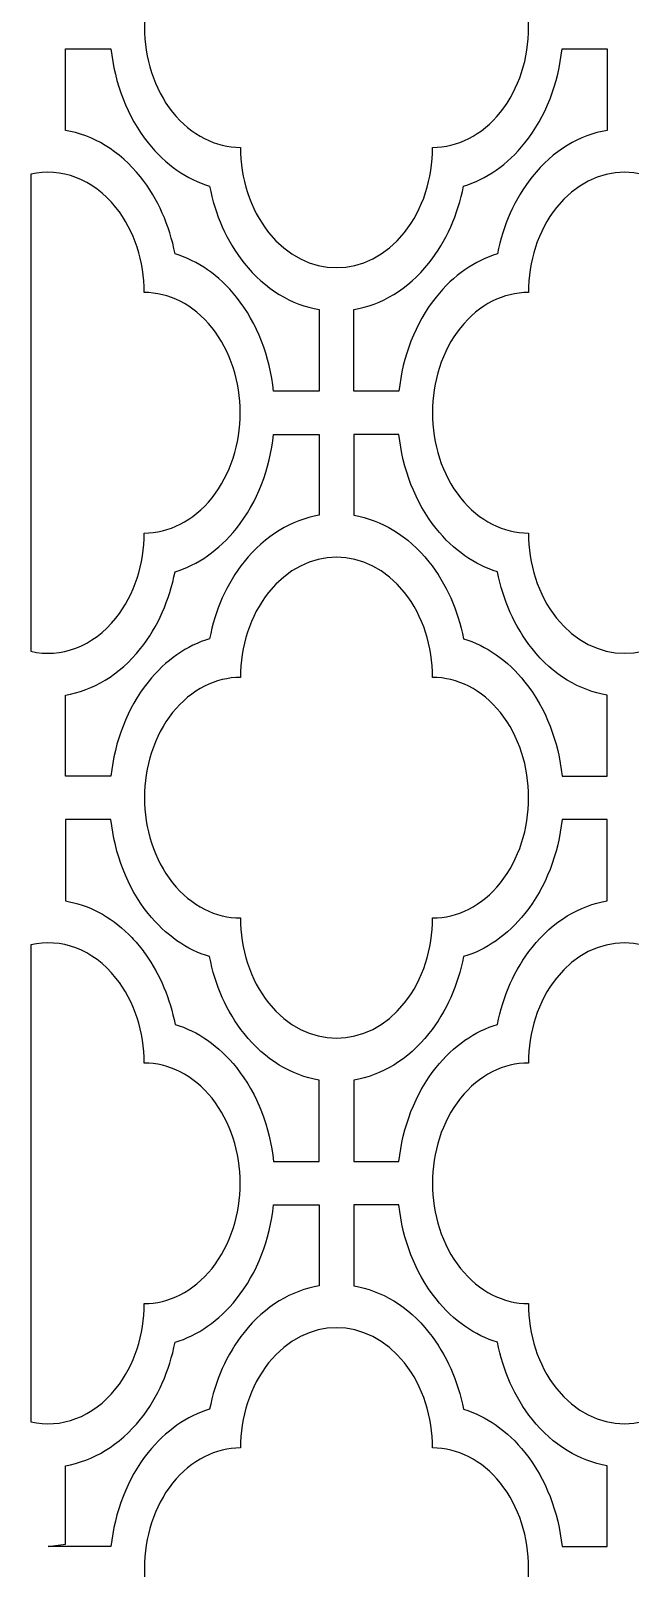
# Model space of a CAD drawing. Header units: centimetres. Extents: x -88 to 88, y -108 to 108.
# Drawn here: x -88.4 to -60.5, y 0 to 71.5 of the extents above; entities that cross this region are included whole.
import ezdxf

# ---------------------------------------------------------------- set-up
doc = ezdxf.new("R2010")
doc.units = ezdxf.units.CM
doc.header["$MEASUREMENT"] = 0
doc.layers.add('layer 1', color=7, linetype='Continuous')

msp = doc.modelspace()

# ---------------------------------------------------------------- linework, layer by layer
at = {"layer": 'layer 1', "color": 114}
for points, knots in [([(-78.66422, 77.25501), (-78.66373, 78.68567), (-78.22777, 80.11614), (-77.35632, 81.20744), (-77.35632, 81.20744), (-75.61244, 83.39129), (-72.78399, 83.39128), (-71.04011, 81.20744), (-71.04011, 81.20744), (-70.16868, 80.11614), (-69.7327, 78.68569), (-69.7322, 77.25501), (-69.7322, 77.25501), (-68.58977, 77.25441), (-67.44749, 76.70844), (-66.57605, 75.61715), (-66.57605, 75.61715), (-64.83218, 73.43331), (-64.83218, 69.89127), (-66.57605, 67.70744), (-66.57605, 67.70744), (-67.44743, 66.61622), (-68.58962, 66.07026), (-69.73198, 66.06958), (-69.73198, 66.06958), (-69.73246, 64.63884), (-70.16847, 63.20829), (-71.03995, 62.11694), (-71.03995, 62.11694), (-72.78392, 59.93299), (-75.61251, 59.93301), (-77.35648, 62.11695), (-77.35648, 62.11695), (-78.22795, 63.20829), (-78.66396, 64.63882), (-78.66444, 66.06956), (-78.66444, 66.06956), (-79.8068, 66.07024), (-80.949, 66.61622), (-81.82038, 67.70744), (-81.82038, 67.70744), (-83.56426, 69.89127), (-83.56426, 73.43331), (-81.82038, 75.61715), (-81.82038, 75.61715), (-80.94894, 76.70844), (-79.80667, 77.25441), (-78.66422, 77.25501)], [0, 0, 0, 0, 0.07692308, 0.07692308, 0.07692308, 0.07692308, 0.15384615, 0.15384615, 0.15384615, 0.15384615, 0.23076923, 0.23076923, 0.23076923, 0.23076923, 0.30769231, 0.30769231, 0.30769231, 0.30769231, 0.38461538, 0.38461538, 0.38461538, 0.38461538, 0.46153846, 0.46153846, 0.46153846, 0.46153846, 0.53846154, 0.53846154, 0.53846154, 0.53846154, 0.61538462, 0.61538462, 0.61538462, 0.61538462, 0.69230769, 0.69230769, 0.69230769, 0.69230769, 0.76923077, 0.76923077, 0.76923077, 0.76923077, 0.84615385, 0.84615385, 0.84615385, 0.84615385, 1, 1, 1, 1]), ([(-75.00215, 54.73768), (-75.00215, 54.73768), (-75.00213, 58.532), (-75.00213, 58.532), (-75.00213, 58.532), (-76.27909, 58.74425), (-77.51245, 59.46464), (-78.49344, 60.69313), (-78.49344, 60.69313), (-79.31082, 61.71671), (-79.84649, 62.95972), (-80.10048, 64.27088), (-80.10048, 64.27088), (-81.14753, 64.58896), (-82.14012, 65.25982), (-82.95751, 66.28342), (-82.95751, 66.28342), (-83.93849, 67.51189), (-84.51374, 69.05638), (-84.68324, 70.65547), (-84.68324, 70.65547), (-84.68324, 70.65547), (-86.8055, 70.65545), (-86.8055, 70.65545), (-86.8055, 70.65545), (-86.8055, 70.65545), (-86.8055, 69.67482), (-86.8055, 69.67482), (-86.8055, 69.67482), (-86.8055, 69.67482), (-86.8055, 66.86136), (-86.8055, 66.86136), (-86.8055, 66.86136), (-85.52856, 66.6491), (-84.29518, 65.92873), (-83.31419, 64.70025), (-83.31419, 64.70025), (-82.49681, 63.67665), (-81.96111, 62.43364), (-81.70711, 61.12245), (-81.70711, 61.12245), (-80.66009, 60.80436), (-79.6675, 60.13354), (-78.85013, 59.10996), (-78.85013, 59.10996), (-77.86909, 57.88142), (-77.29382, 56.33683), (-77.12436, 54.73764), (-77.12436, 54.73764), (-77.12436, 54.73764), (-75.00215, 54.73768), (-75.00215, 54.73768)], [0, 0, 0, 0, 0.07142857, 0.07142857, 0.07142857, 0.07142857, 0.14285714, 0.14285714, 0.14285714, 0.14285714, 0.21428571, 0.21428571, 0.21428571, 0.21428571, 0.28571429, 0.28571429, 0.28571429, 0.28571429, 0.35714286, 0.35714286, 0.35714286, 0.35714286, 0.42857143, 0.42857143, 0.42857143, 0.42857143, 0.5, 0.5, 0.5, 0.5, 0.57142857, 0.57142857, 0.57142857, 0.57142857, 0.64285714, 0.64285714, 0.64285714, 0.64285714, 0.71428571, 0.71428571, 0.71428571, 0.71428571, 0.78571429, 0.78571429, 0.78571429, 0.78571429, 0.85714286, 0.85714286, 0.85714286, 0.85714286, 1, 1, 1, 1]), ([(-61.61593, 70.65541), (-61.61593, 70.65541), (-61.61594, 70.65541), (-61.61594, 70.65541), (-61.61594, 70.65541), (-61.61594, 70.65541), (-63.71315, 70.65541), (-63.71315, 70.65541), (-63.71315, 70.65541), (-63.88266, 69.05634), (-64.45796, 67.51187), (-65.43892, 66.28342), (-65.43892, 66.28342), (-66.25629, 65.25984), (-67.24888, 64.58896), (-68.29591, 64.27089), (-68.29591, 64.27089), (-68.54991, 62.95972), (-69.08562, 61.7167), (-69.90298, 60.69313), (-69.90298, 60.69313), (-70.88399, 59.46462), (-72.11736, 58.74423), (-73.39434, 58.53199), (-73.39434, 58.53199), (-73.39434, 58.53199), (-73.39429, 54.7377), (-73.39429, 54.7377), (-73.39429, 54.7377), (-73.39429, 54.7377), (-71.29708, 54.7377), (-71.29708, 54.7377), (-71.29708, 54.7377), (-71.12757, 56.33677), (-70.55228, 57.88124), (-69.57131, 59.10969), (-69.57131, 59.10969), (-68.75395, 60.13327), (-67.76135, 60.80415), (-66.71433, 61.12222), (-66.71433, 61.12222), (-66.46032, 62.43339), (-65.92462, 63.67641), (-65.10725, 64.69998), (-65.10725, 64.69998), (-64.12624, 65.92849), (-62.89287, 66.64888), (-61.6159, 66.86112), (-61.6159, 66.86112), (-61.6159, 66.86112), (-61.61593, 70.65541), (-61.61593, 70.65541), (-61.61593, 70.65541), (-61.61593, 70.65541), (-61.61594, 70.65541), (-61.61594, 70.65541), (-61.61594, 70.65541), (-61.61594, 70.65541), (-61.61593, 70.65541), (-61.61593, 70.65541)], [0, 0, 0, 0, 0.0625, 0.0625, 0.0625, 0.0625, 0.125, 0.125, 0.125, 0.125, 0.1875, 0.1875, 0.1875, 0.1875, 0.25, 0.25, 0.25, 0.25, 0.3125, 0.3125, 0.3125, 0.3125, 0.375, 0.375, 0.375, 0.375, 0.4375, 0.4375, 0.4375, 0.4375, 0.5, 0.5, 0.5, 0.5, 0.5625, 0.5625, 0.5625, 0.5625, 0.625, 0.625, 0.625, 0.625, 0.6875, 0.6875, 0.6875, 0.6875, 0.75, 0.75, 0.75, 0.75, 0.8125, 0.8125, 0.8125, 0.8125, 0.875, 0.875, 0.875, 0.875, 1, 1, 1, 1]), ([(-88.41334, 42.6386), (-88.41334, 42.6386), (-88.41334, 64.82332), (-88.41334, 64.82332), (-88.41334, 64.82332), (-87.01969, 65.14096), (-85.52857, 64.62526), (-84.45132, 63.27624), (-84.45132, 63.27624), (-83.57989, 62.18494), (-83.1439, 60.75449), (-83.14341, 59.32381), (-83.14341, 59.32381), (-82.00097, 59.32321), (-80.85869, 58.77724), (-79.98726, 57.68595), (-79.98726, 57.68595), (-78.24338, 55.5021), (-78.24338, 51.96007), (-79.98726, 49.77623), (-79.98726, 49.77623), (-80.85864, 48.68501), (-82.00082, 48.13906), (-83.14319, 48.13838), (-83.14319, 48.13838), (-83.14367, 46.70764), (-83.57967, 45.27709), (-84.45116, 44.18574), (-84.45116, 44.18574), (-85.52845, 42.83666), (-87.01962, 42.32096), (-88.41334, 42.6386)], [0, 0, 0, 0, 0.11111111, 0.11111111, 0.11111111, 0.11111111, 0.22222222, 0.22222222, 0.22222222, 0.22222222, 0.33333333, 0.33333333, 0.33333333, 0.33333333, 0.44444444, 0.44444444, 0.44444444, 0.44444444, 0.55555556, 0.55555556, 0.55555556, 0.55555556, 0.66666667, 0.66666667, 0.66666667, 0.66666667, 0.77777778, 0.77777778, 0.77777778, 0.77777778, 1, 1, 1, 1]), ([(-56.34601, 48.1381), (-56.3465, 46.70744), (-56.78247, 45.27697), (-57.65391, 44.18567), (-57.65391, 44.18567), (-59.3978, 42.00182), (-62.22624, 42.00183), (-63.97012, 44.18567), (-63.97012, 44.18567), (-64.84155, 45.27697), (-65.27754, 46.70741), (-65.27803, 48.1381), (-65.27803, 48.1381), (-66.42047, 48.1387), (-67.56275, 48.68467), (-68.43418, 49.77595), (-68.43418, 49.77595), (-70.17806, 51.9598), (-70.17806, 55.50184), (-68.43418, 57.68567), (-68.43418, 57.68567), (-67.5628, 58.77689), (-66.42062, 59.32285), (-65.27825, 59.32353), (-65.27825, 59.32353), (-65.27777, 60.75427), (-64.84177, 62.18482), (-63.97028, 63.27617), (-63.97028, 63.27617), (-62.22632, 65.46012), (-59.39773, 65.4601), (-57.65376, 63.27616), (-57.65376, 63.27616), (-56.78228, 62.18482), (-56.34628, 60.75429), (-56.3458, 59.32355), (-56.3458, 59.32355), (-55.20343, 59.32287), (-54.06124, 58.77689), (-53.18986, 57.68567), (-53.18986, 57.68567), (-51.44597, 55.50184), (-51.44597, 51.9598), (-53.18986, 49.77595), (-53.18986, 49.77595), (-54.06129, 48.68467), (-55.20357, 48.1387), (-56.34601, 48.1381)], [0, 0, 0, 0, 0.07692308, 0.07692308, 0.07692308, 0.07692308, 0.15384615, 0.15384615, 0.15384615, 0.15384615, 0.23076923, 0.23076923, 0.23076923, 0.23076923, 0.30769231, 0.30769231, 0.30769231, 0.30769231, 0.38461538, 0.38461538, 0.38461538, 0.38461538, 0.46153846, 0.46153846, 0.46153846, 0.46153846, 0.53846154, 0.53846154, 0.53846154, 0.53846154, 0.61538462, 0.61538462, 0.61538462, 0.61538462, 0.69230769, 0.69230769, 0.69230769, 0.69230769, 0.76923077, 0.76923077, 0.76923077, 0.76923077, 0.84615385, 0.84615385, 0.84615385, 0.84615385, 1, 1, 1, 1]), ([(-86.80549, 36.83781), (-86.80549, 36.83781), (-86.79656, 36.83781), (-86.79656, 36.83781), (-86.79656, 36.83781), (-86.79656, 36.83781), (-84.68328, 36.83781), (-84.68328, 36.83781), (-84.68328, 36.83781), (-84.51377, 38.43689), (-83.93847, 39.98136), (-82.95751, 41.20981), (-82.95751, 41.20981), (-82.14014, 42.23338), (-81.14755, 42.90427), (-80.10052, 43.22234), (-80.10052, 43.22234), (-79.84652, 44.53351), (-79.31081, 45.77652), (-78.49344, 46.8001), (-78.49344, 46.8001), (-77.51244, 48.02861), (-76.27907, 48.749), (-75.00209, 48.96124), (-75.00209, 48.96124), (-75.00209, 50.21555), (-75.00212, 51.46989), (-75.00212, 52.72421), (-75.00212, 52.72421), (-75.00212, 52.72421), (-77.12436, 52.72421), (-77.12436, 52.72421), (-77.12436, 52.72421), (-77.29387, 51.12513), (-77.86916, 49.58067), (-78.85013, 48.35222), (-78.85013, 48.35222), (-79.66749, 47.32864), (-80.66009, 46.65776), (-81.70711, 46.33969), (-81.70711, 46.33969), (-81.96112, 45.02851), (-82.49682, 43.7855), (-83.31419, 42.76192), (-83.31419, 42.76192), (-84.2952, 41.53342), (-85.52857, 40.81303), (-86.80554, 40.60078), (-86.80554, 40.60078), (-86.80554, 40.60078), (-86.80549, 36.83781), (-86.80549, 36.83781), (-86.80549, 36.83781), (-86.80549, 36.83781), (-86.80549, 36.8378), (-86.80549, 36.8378), (-86.80549, 36.8378), (-86.80549, 36.8378), (-86.80549, 36.83781), (-86.80549, 36.83781)], [0, 0, 0, 0, 0.0625, 0.0625, 0.0625, 0.0625, 0.125, 0.125, 0.125, 0.125, 0.1875, 0.1875, 0.1875, 0.1875, 0.25, 0.25, 0.25, 0.25, 0.3125, 0.3125, 0.3125, 0.3125, 0.375, 0.375, 0.375, 0.375, 0.4375, 0.4375, 0.4375, 0.4375, 0.5, 0.5, 0.5, 0.5, 0.5625, 0.5625, 0.5625, 0.5625, 0.625, 0.625, 0.625, 0.625, 0.6875, 0.6875, 0.6875, 0.6875, 0.75, 0.75, 0.75, 0.75, 0.8125, 0.8125, 0.8125, 0.8125, 0.875, 0.875, 0.875, 0.875, 1, 1, 1, 1]), ([(-61.61594, 36.8378), (-61.61594, 36.8378), (-63.71319, 36.83776), (-63.71319, 36.83776), (-63.71319, 36.83776), (-63.88269, 38.43685), (-64.45794, 39.98133), (-65.43892, 41.20981), (-65.43892, 41.20981), (-66.25631, 42.23341), (-67.2489, 42.90427), (-68.29594, 43.22235), (-68.29594, 43.22235), (-68.54994, 44.53351), (-69.08561, 45.77651), (-69.90298, 46.8001), (-69.90298, 46.8001), (-70.88397, 48.02859), (-72.11733, 48.74898), (-73.3943, 48.96123), (-73.3943, 48.96123), (-73.3943, 48.96123), (-73.39431, 52.72423), (-73.39431, 52.72423), (-73.39431, 52.72423), (-73.39431, 52.72423), (-71.29708, 52.72427), (-71.29708, 52.72427), (-71.29708, 52.72427), (-71.12762, 51.12508), (-70.55235, 49.58049), (-69.57131, 48.35195), (-69.57131, 48.35195), (-68.75394, 47.32836), (-67.76135, 46.65755), (-66.71433, 46.33946), (-66.71433, 46.33946), (-66.46033, 45.02827), (-65.92463, 43.78526), (-65.10725, 42.76166), (-65.10725, 42.76166), (-64.12626, 41.53317), (-62.89288, 40.8128), (-61.61594, 40.60055), (-61.61594, 40.60055), (-61.61594, 40.60055), (-61.61594, 36.83781), (-61.61594, 36.83781), (-61.61594, 36.83781), (-61.61594, 36.83781), (-61.61594, 36.8378), (-61.61594, 36.8378)], [0, 0, 0, 0, 0.07142857, 0.07142857, 0.07142857, 0.07142857, 0.14285714, 0.14285714, 0.14285714, 0.14285714, 0.21428571, 0.21428571, 0.21428571, 0.21428571, 0.28571429, 0.28571429, 0.28571429, 0.28571429, 0.35714286, 0.35714286, 0.35714286, 0.35714286, 0.42857143, 0.42857143, 0.42857143, 0.42857143, 0.5, 0.5, 0.5, 0.5, 0.57142857, 0.57142857, 0.57142857, 0.57142857, 0.64285714, 0.64285714, 0.64285714, 0.64285714, 0.71428571, 0.71428571, 0.71428571, 0.71428571, 0.78571429, 0.78571429, 0.78571429, 0.78571429, 0.85714286, 0.85714286, 0.85714286, 0.85714286, 1, 1, 1, 1]), ([(-69.7322, 30.23822), (-69.7327, 28.80756), (-70.16866, 27.37709), (-71.04011, 26.28579), (-71.04011, 26.28579), (-72.78399, 24.10194), (-75.61244, 24.10195), (-77.35631, 26.28579), (-77.35631, 26.28579), (-78.22775, 27.37709), (-78.66373, 28.80753), (-78.66422, 30.23822), (-78.66422, 30.23822), (-79.80666, 30.23882), (-80.94894, 30.78479), (-81.82038, 31.87607), (-81.82038, 31.87607), (-83.56425, 34.05992), (-83.56425, 37.60195), (-81.82038, 39.78579), (-81.82038, 39.78579), (-80.949, 40.87701), (-79.80681, 41.42297), (-78.66445, 41.42365), (-78.66445, 41.42365), (-78.66397, 42.85439), (-78.22796, 44.28493), (-77.35648, 45.37629), (-77.35648, 45.37629), (-75.61251, 47.56024), (-72.78392, 47.56021), (-71.03995, 45.37628), (-71.03995, 45.37628), (-70.16848, 44.28493), (-69.73247, 42.85441), (-69.73199, 41.42367), (-69.73199, 41.42367), (-68.58963, 41.42299), (-67.44743, 40.87701), (-66.57605, 39.78579), (-66.57605, 39.78579), (-64.83217, 37.60195), (-64.83217, 34.05992), (-66.57605, 31.87607), (-66.57605, 31.87607), (-67.44749, 30.78479), (-68.58976, 30.23882), (-69.7322, 30.23822)], [0, 0, 0, 0, 0.07692308, 0.07692308, 0.07692308, 0.07692308, 0.15384615, 0.15384615, 0.15384615, 0.15384615, 0.23076923, 0.23076923, 0.23076923, 0.23076923, 0.30769231, 0.30769231, 0.30769231, 0.30769231, 0.38461538, 0.38461538, 0.38461538, 0.38461538, 0.46153846, 0.46153846, 0.46153846, 0.46153846, 0.53846154, 0.53846154, 0.53846154, 0.53846154, 0.61538462, 0.61538462, 0.61538462, 0.61538462, 0.69230769, 0.69230769, 0.69230769, 0.69230769, 0.76923077, 0.76923077, 0.76923077, 0.76923077, 0.84615385, 0.84615385, 0.84615385, 0.84615385, 1, 1, 1, 1]), ([(-86.80551, 34.82439), (-86.80551, 34.82439), (-86.79658, 34.82439), (-86.79658, 34.82439), (-86.79658, 34.82439), (-86.79658, 34.82439), (-84.68328, 34.82439), (-84.68328, 34.82439), (-84.68328, 34.82439), (-84.51381, 33.2252), (-83.93854, 31.68061), (-82.95751, 30.45207), (-82.95751, 30.45207), (-82.14013, 29.42848), (-81.14754, 28.75767), (-80.10052, 28.43958), (-80.10052, 28.43958), (-79.84653, 27.12839), (-79.31083, 25.88537), (-78.49344, 24.86177), (-78.49344, 24.86177), (-77.51245, 23.63329), (-76.27908, 22.91292), (-75.00214, 22.70067), (-75.00214, 22.70067), (-75.00214, 22.70067), (-75.00214, 19.9174), (-75.00214, 19.9174), (-75.00214, 19.9174), (-75.00214, 19.9174), (-75.00214, 19.90816), (-75.00214, 19.90816), (-75.00214, 19.90816), (-75.00214, 19.90816), (-75.00214, 18.9066), (-75.00214, 18.9066), (-75.00214, 18.9066), (-75.00214, 18.9066), (-77.12439, 18.90656), (-77.12439, 18.90656), (-77.12439, 18.90656), (-77.29389, 20.50564), (-77.86915, 22.05013), (-78.85013, 23.2786), (-78.85013, 23.2786), (-79.66751, 24.3022), (-80.6601, 24.97306), (-81.70715, 25.29115), (-81.70715, 25.29115), (-81.93575, 26.4712), (-82.39253, 27.59603), (-83.07746, 28.55539), (-83.07746, 28.55539), (-83.07746, 28.55539), (-83.07747, 28.5554), (-83.07747, 28.5554), (-83.07747, 28.5554), (-83.15357, 28.66199), (-83.23246, 28.76655), (-83.31419, 28.8689), (-83.31419, 28.8689), (-83.48756, 29.08601), (-83.66883, 29.2872), (-83.85682, 29.47258), (-83.85682, 29.47258), (-83.85682, 29.47258), (-83.85684, 29.47259), (-83.85684, 29.47259), (-83.85684, 29.47259), (-84.73251, 30.33609), (-85.75423, 30.85529), (-86.80551, 31.03003), (-86.80551, 31.03003), (-86.80551, 32.2948), (-86.8055, 33.55959), (-86.8055, 34.82436), (-86.8055, 34.82436), (-86.8055, 34.82436), (-86.80551, 34.82439), (-86.80551, 34.82439)], [0, 0, 0, 0, 0.04761905, 0.04761905, 0.04761905, 0.04761905, 0.0952381, 0.0952381, 0.0952381, 0.0952381, 0.14285714, 0.14285714, 0.14285714, 0.14285714, 0.19047619, 0.19047619, 0.19047619, 0.19047619, 0.23809524, 0.23809524, 0.23809524, 0.23809524, 0.28571429, 0.28571429, 0.28571429, 0.28571429, 0.33333333, 0.33333333, 0.33333333, 0.33333333, 0.38095238, 0.38095238, 0.38095238, 0.38095238, 0.42857143, 0.42857143, 0.42857143, 0.42857143, 0.47619048, 0.47619048, 0.47619048, 0.47619048, 0.52380952, 0.52380952, 0.52380952, 0.52380952, 0.57142857, 0.57142857, 0.57142857, 0.57142857, 0.61904762, 0.61904762, 0.61904762, 0.61904762, 0.66666667, 0.66666667, 0.66666667, 0.66666667, 0.71428571, 0.71428571, 0.71428571, 0.71428571, 0.76190476, 0.76190476, 0.76190476, 0.76190476, 0.80952381, 0.80952381, 0.80952381, 0.80952381, 0.85714286, 0.85714286, 0.85714286, 0.85714286, 0.9047619, 0.9047619, 0.9047619, 0.9047619, 1, 1, 1, 1]), ([(-73.39429, 18.90661), (-73.39429, 18.90661), (-73.39429, 19.91855), (-73.39429, 19.91855), (-73.39429, 19.91855), (-73.39429, 19.91855), (-73.39429, 19.92787), (-73.39429, 19.92787), (-73.39429, 19.92787), (-73.39429, 19.92787), (-73.39429, 22.70063), (-73.39429, 22.70063), (-73.39429, 22.70063), (-72.11733, 22.91288), (-70.88397, 23.63328), (-69.90298, 24.86177), (-69.90298, 24.86177), (-69.08562, 25.88535), (-68.54992, 27.12839), (-68.29593, 28.43957), (-68.29593, 28.43957), (-67.2489, 28.75764), (-66.25631, 29.42847), (-65.43892, 30.45206), (-65.43892, 30.45206), (-64.45791, 31.68057), (-63.88265, 33.22516), (-63.71317, 34.82434), (-63.71317, 34.82434), (-63.71317, 34.82434), (-61.61594, 34.82433), (-61.61594, 34.82433), (-61.61594, 34.82433), (-61.61594, 34.82433), (-61.61594, 31.03031), (-61.61594, 31.03031), (-61.61594, 31.03031), (-62.89291, 30.81807), (-64.12626, 30.09766), (-65.10725, 28.86917), (-65.10725, 28.86917), (-65.92462, 27.84559), (-66.46031, 26.60255), (-66.71431, 25.29137), (-66.71431, 25.29137), (-67.76134, 24.9733), (-68.75393, 24.30247), (-69.57131, 23.27888), (-69.57131, 23.27888), (-70.55233, 22.05037), (-71.12759, 20.50578), (-71.29707, 18.9066), (-71.29707, 18.9066), (-71.29707, 18.9066), (-73.39429, 18.90661), (-73.39429, 18.90661)], [0, 0, 0, 0, 0.06666667, 0.06666667, 0.06666667, 0.06666667, 0.13333333, 0.13333333, 0.13333333, 0.13333333, 0.2, 0.2, 0.2, 0.2, 0.26666667, 0.26666667, 0.26666667, 0.26666667, 0.33333333, 0.33333333, 0.33333333, 0.33333333, 0.4, 0.4, 0.4, 0.4, 0.46666667, 0.46666667, 0.46666667, 0.46666667, 0.53333333, 0.53333333, 0.53333333, 0.53333333, 0.6, 0.6, 0.6, 0.6, 0.66666667, 0.66666667, 0.66666667, 0.66666667, 0.73333333, 0.73333333, 0.73333333, 0.73333333, 0.8, 0.8, 0.8, 0.8, 0.86666667, 0.86666667, 0.86666667, 0.86666667, 1, 1, 1, 1]), ([(-65.27803, 23.49273), (-65.27754, 24.92339), (-64.84157, 26.35386), (-63.97013, 27.44515), (-63.97013, 27.44515), (-62.22624, 29.629), (-59.3978, 29.62899), (-57.65392, 27.44515), (-57.65392, 27.44515), (-56.78249, 26.35386), (-56.3465, 24.92341), (-56.34601, 23.49273), (-56.34601, 23.49273), (-55.20358, 23.49212), (-54.06129, 22.94616), (-53.18986, 21.85487), (-53.18986, 21.85487), (-51.44598, 19.67102), (-51.44598, 16.12899), (-53.18986, 13.94515), (-53.18986, 13.94515), (-54.06124, 12.85393), (-55.20342, 12.30797), (-56.34579, 12.30729), (-56.34579, 12.30729), (-56.34627, 10.87655), (-56.78227, 9.44601), (-57.65376, 8.35465), (-57.65376, 8.35465), (-59.39773, 6.1707), (-62.22632, 6.17073), (-63.97028, 8.35466), (-63.97028, 8.35466), (-64.84176, 9.44601), (-65.27776, 10.87653), (-65.27825, 12.30727), (-65.27825, 12.30727), (-66.42061, 12.30795), (-67.5628, 12.85393), (-68.43418, 13.94515), (-68.43418, 13.94515), (-70.17807, 16.12899), (-70.17807, 19.67102), (-68.43418, 21.85487), (-68.43418, 21.85487), (-67.56275, 22.94616), (-66.42048, 23.49212), (-65.27803, 23.49273)], [0, 0, 0, 0, 0.07692308, 0.07692308, 0.07692308, 0.07692308, 0.15384615, 0.15384615, 0.15384615, 0.15384615, 0.23076923, 0.23076923, 0.23076923, 0.23076923, 0.30769231, 0.30769231, 0.30769231, 0.30769231, 0.38461538, 0.38461538, 0.38461538, 0.38461538, 0.46153846, 0.46153846, 0.46153846, 0.46153846, 0.53846154, 0.53846154, 0.53846154, 0.53846154, 0.61538462, 0.61538462, 0.61538462, 0.61538462, 0.69230769, 0.69230769, 0.69230769, 0.69230769, 0.76923077, 0.76923077, 0.76923077, 0.76923077, 0.84615385, 0.84615385, 0.84615385, 0.84615385, 1, 1, 1, 1]), ([(-88.41334, 6.80753), (-88.41334, 6.80753), (-88.41334, 28.99224), (-88.41334, 28.99224), (-88.41334, 28.99224), (-87.01963, 29.30988), (-85.52845, 28.79414), (-84.45116, 27.44508), (-84.45116, 27.44508), (-83.57968, 26.35373), (-83.14368, 24.92321), (-83.14319, 23.49247), (-83.14319, 23.49247), (-82.00083, 23.49179), (-80.85864, 22.94581), (-79.98726, 21.85459), (-79.98726, 21.85459), (-78.24337, 19.67075), (-78.24337, 16.12872), (-79.98726, 13.94487), (-79.98726, 13.94487), (-80.85869, 12.85358), (-82.00096, 12.30762), (-83.14341, 12.30701), (-83.14341, 12.30701), (-83.1439, 10.87635), (-83.57987, 9.44588), (-84.45131, 8.35459), (-84.45131, 8.35459), (-85.52856, 7.00556), (-87.01967, 6.48989), (-88.41334, 6.80753)], [0, 0, 0, 0, 0.11111111, 0.11111111, 0.11111111, 0.11111111, 0.22222222, 0.22222222, 0.22222222, 0.22222222, 0.33333333, 0.33333333, 0.33333333, 0.33333333, 0.44444444, 0.44444444, 0.44444444, 0.44444444, 0.55555556, 0.55555556, 0.55555556, 0.55555556, 0.66666667, 0.66666667, 0.66666667, 0.66666667, 0.77777778, 0.77777778, 0.77777778, 0.77777778, 1, 1, 1, 1]), ([(-87.59691, 1.00673), (-87.59691, 1.00673), (-84.68326, 1.00672), (-84.68326, 1.00672), (-84.68326, 1.00672), (-84.51378, 2.6059), (-83.93852, 4.15049), (-82.95751, 5.379), (-82.95751, 5.379), (-82.14012, 6.40259), (-81.14753, 7.07342), (-80.1005, 7.39149), (-80.1005, 7.39149), (-79.84651, 8.70267), (-79.31081, 9.94571), (-78.49344, 10.96929), (-78.49344, 10.96929), (-77.51245, 12.19778), (-76.2791, 12.91818), (-75.00214, 13.13043), (-75.00214, 13.13043), (-75.00214, 13.13043), (-75.00214, 16.89314), (-75.00214, 16.89314), (-75.00214, 16.89314), (-75.00214, 16.89314), (-77.12437, 16.89314), (-77.12437, 16.89314), (-77.12437, 16.89314), (-77.29385, 15.29396), (-77.86911, 13.74937), (-78.85013, 12.52086), (-78.85013, 12.52086), (-79.66751, 11.49727), (-80.6601, 10.82644), (-81.70713, 10.50837), (-81.70713, 10.50837), (-81.96113, 9.19719), (-82.49682, 7.95415), (-83.31419, 6.93057), (-83.31419, 6.93057), (-84.29518, 5.70208), (-85.52853, 4.98167), (-86.8055, 4.76943), (-86.8055, 4.76943), (-86.8055, 4.76943), (-86.8055, 1.98732), (-86.8055, 1.98732), (-86.8055, 1.98732), (-86.8055, 1.98732), (-86.8055, 1.12083), (-86.8055, 1.12083), (-86.8055, 1.12083), (-86.8055, 1.12083), (-87.59691, 1.00673), (-87.59691, 1.00673)], [0, 0, 0, 0, 0.06666667, 0.06666667, 0.06666667, 0.06666667, 0.13333333, 0.13333333, 0.13333333, 0.13333333, 0.2, 0.2, 0.2, 0.2, 0.26666667, 0.26666667, 0.26666667, 0.26666667, 0.33333333, 0.33333333, 0.33333333, 0.33333333, 0.4, 0.4, 0.4, 0.4, 0.46666667, 0.46666667, 0.46666667, 0.46666667, 0.53333333, 0.53333333, 0.53333333, 0.53333333, 0.6, 0.6, 0.6, 0.6, 0.66666667, 0.66666667, 0.66666667, 0.66666667, 0.73333333, 0.73333333, 0.73333333, 0.73333333, 0.8, 0.8, 0.8, 0.8, 0.86666667, 0.86666667, 0.86666667, 0.86666667, 1, 1, 1, 1]), ([(-61.61594, 1.00672), (-61.61594, 1.00672), (-63.71315, 1.00668), (-63.71315, 1.00668), (-63.71315, 1.00668), (-63.88262, 2.60586), (-64.45789, 4.15045), (-65.43892, 5.37899), (-65.43892, 5.37899), (-66.2563, 6.40258), (-67.24889, 7.0734), (-68.29591, 7.39148), (-68.29591, 7.39148), (-68.5499, 8.70267), (-69.0856, 9.94569), (-69.90298, 10.96929), (-69.90298, 10.96929), (-70.88397, 12.19777), (-72.11735, 12.91814), (-73.39429, 13.13039), (-73.39429, 13.13039), (-73.39429, 13.13039), (-73.39429, 16.89315), (-73.39429, 16.89315), (-73.39429, 16.89315), (-73.39429, 16.89315), (-71.29705, 16.89318), (-71.29705, 16.89318), (-71.29705, 16.89318), (-71.12755, 15.2941), (-70.55229, 13.74961), (-69.57131, 12.52114), (-69.57131, 12.52114), (-68.75393, 11.49754), (-67.76134, 10.82668), (-66.71429, 10.50859), (-66.71429, 10.50859), (-66.4603, 9.19743), (-65.92463, 7.95443), (-65.10725, 6.93084), (-65.10725, 6.93084), (-64.12626, 5.70236), (-62.8929, 4.98197), (-61.61593, 4.76971), (-61.61593, 4.76971), (-61.61593, 4.76971), (-61.61594, 2.03959), (-61.61594, 2.03959), (-61.61594, 2.03959), (-61.61594, 2.03959), (-61.61594, 2.03958), (-61.61594, 2.03958), (-61.61594, 2.03958), (-61.61594, 2.03958), (-61.61594, 1.00672), (-61.61594, 1.00672)], [0, 0, 0, 0, 0.06666667, 0.06666667, 0.06666667, 0.06666667, 0.13333333, 0.13333333, 0.13333333, 0.13333333, 0.2, 0.2, 0.2, 0.2, 0.26666667, 0.26666667, 0.26666667, 0.26666667, 0.33333333, 0.33333333, 0.33333333, 0.33333333, 0.4, 0.4, 0.4, 0.4, 0.46666667, 0.46666667, 0.46666667, 0.46666667, 0.53333333, 0.53333333, 0.53333333, 0.53333333, 0.6, 0.6, 0.6, 0.6, 0.66666667, 0.66666667, 0.66666667, 0.66666667, 0.73333333, 0.73333333, 0.73333333, 0.73333333, 0.8, 0.8, 0.8, 0.8, 0.86666667, 0.86666667, 0.86666667, 0.86666667, 1, 1, 1, 1]), ([(-78.66422, 5.59285), (-78.66373, 7.02351), (-78.22777, 8.45397), (-77.35632, 9.54527), (-77.35632, 9.54527), (-75.61244, 11.72912), (-72.78399, 11.72911), (-71.04011, 9.54527), (-71.04011, 9.54527), (-70.16868, 8.45397), (-69.7327, 7.02353), (-69.7322, 5.59285), (-69.7322, 5.59285), (-68.58977, 5.59224), (-67.44749, 5.04627), (-66.57605, 3.95499), (-66.57605, 3.95499), (-64.83218, 1.77114), (-64.83218, -1.77089), (-66.57605, -3.95473), (-66.57605, -3.95473), (-67.44743, -5.04595), (-68.58962, -5.59191), (-69.73198, -5.59259), (-69.73198, -5.59259), (-69.73246, -7.02333), (-70.16847, -8.45387), (-71.03995, -9.54523), (-71.03995, -9.54523), (-72.78392, -11.72918), (-75.61251, -11.72915), (-77.35648, -9.54522), (-77.35648, -9.54522), (-78.22795, -8.45387), (-78.66396, -7.02335), (-78.66444, -5.59261), (-78.66444, -5.59261), (-79.8068, -5.59193), (-80.949, -5.04595), (-81.82038, -3.95473), (-81.82038, -3.95473), (-83.56426, -1.77089), (-83.56426, 1.77114), (-81.82038, 3.95499), (-81.82038, 3.95499), (-80.94894, 5.04627), (-79.80667, 5.59224), (-78.66422, 5.59285)], [0, 0, 0, 0, 0.07692308, 0.07692308, 0.07692308, 0.07692308, 0.15384615, 0.15384615, 0.15384615, 0.15384615, 0.23076923, 0.23076923, 0.23076923, 0.23076923, 0.30769231, 0.30769231, 0.30769231, 0.30769231, 0.38461538, 0.38461538, 0.38461538, 0.38461538, 0.46153846, 0.46153846, 0.46153846, 0.46153846, 0.53846154, 0.53846154, 0.53846154, 0.53846154, 0.61538462, 0.61538462, 0.61538462, 0.61538462, 0.69230769, 0.69230769, 0.69230769, 0.69230769, 0.76923077, 0.76923077, 0.76923077, 0.76923077, 0.84615385, 0.84615385, 0.84615385, 0.84615385, 1, 1, 1, 1])]:
    msp.add_open_spline(points, degree=3, knots=knots, dxfattribs=at)
at = {"layer": 'layer 1', "color": 250, "lineweight": 9}
for points, knots in [([(-78.66422, 77.25501), (-78.66373, 78.68567), (-78.22777, 80.11614), (-77.35632, 81.20744), (-77.35632, 81.20744), (-75.61244, 83.39129), (-72.78399, 83.39128), (-71.04011, 81.20744), (-71.04011, 81.20744), (-70.16868, 80.11614), (-69.7327, 78.68569), (-69.7322, 77.25501), (-69.7322, 77.25501), (-68.58977, 77.25441), (-67.44749, 76.70844), (-66.57605, 75.61715), (-66.57605, 75.61715), (-64.83218, 73.43331), (-64.83218, 69.89127), (-66.57605, 67.70744), (-66.57605, 67.70744), (-67.44743, 66.61622), (-68.58962, 66.07026), (-69.73198, 66.06958), (-69.73198, 66.06958), (-69.73246, 64.63884), (-70.16847, 63.20829), (-71.03995, 62.11694), (-71.03995, 62.11694), (-72.78392, 59.93299), (-75.61251, 59.93301), (-77.35648, 62.11695), (-77.35648, 62.11695), (-78.22795, 63.20829), (-78.66396, 64.63882), (-78.66444, 66.06956), (-78.66444, 66.06956), (-79.8068, 66.07024), (-80.949, 66.61622), (-81.82038, 67.70744), (-81.82038, 67.70744), (-83.56426, 69.89127), (-83.56426, 73.43331), (-81.82038, 75.61715), (-81.82038, 75.61715), (-80.94894, 76.70844), (-79.80667, 77.25441), (-78.66422, 77.25501)], [0, 0, 0, 0, 0.07692308, 0.07692308, 0.07692308, 0.07692308, 0.15384615, 0.15384615, 0.15384615, 0.15384615, 0.23076923, 0.23076923, 0.23076923, 0.23076923, 0.30769231, 0.30769231, 0.30769231, 0.30769231, 0.38461538, 0.38461538, 0.38461538, 0.38461538, 0.46153846, 0.46153846, 0.46153846, 0.46153846, 0.53846154, 0.53846154, 0.53846154, 0.53846154, 0.61538462, 0.61538462, 0.61538462, 0.61538462, 0.69230769, 0.69230769, 0.69230769, 0.69230769, 0.76923077, 0.76923077, 0.76923077, 0.76923077, 0.84615385, 0.84615385, 0.84615385, 0.84615385, 1, 1, 1, 1]), ([(-75.00215, 54.73768), (-75.00215, 54.73768), (-75.00213, 58.532), (-75.00213, 58.532), (-75.00213, 58.532), (-76.27909, 58.74425), (-77.51245, 59.46464), (-78.49344, 60.69313), (-78.49344, 60.69313), (-79.31082, 61.71671), (-79.84649, 62.95972), (-80.10048, 64.27088), (-80.10048, 64.27088), (-81.14753, 64.58896), (-82.14012, 65.25982), (-82.95751, 66.28342), (-82.95751, 66.28342), (-83.93849, 67.51189), (-84.51374, 69.05638), (-84.68324, 70.65547), (-84.68324, 70.65547), (-84.68324, 70.65547), (-86.8055, 70.65545), (-86.8055, 70.65545), (-86.8055, 70.65545), (-86.8055, 70.65545), (-86.8055, 69.67482), (-86.8055, 69.67482), (-86.8055, 69.67482), (-86.8055, 69.67482), (-86.8055, 66.86136), (-86.8055, 66.86136), (-86.8055, 66.86136), (-85.52856, 66.6491), (-84.29518, 65.92873), (-83.31419, 64.70025), (-83.31419, 64.70025), (-82.49681, 63.67665), (-81.96111, 62.43364), (-81.70711, 61.12245), (-81.70711, 61.12245), (-80.66009, 60.80436), (-79.6675, 60.13354), (-78.85013, 59.10996), (-78.85013, 59.10996), (-77.86909, 57.88142), (-77.29382, 56.33683), (-77.12436, 54.73764), (-77.12436, 54.73764), (-77.12436, 54.73764), (-75.00215, 54.73768), (-75.00215, 54.73768)], [0, 0, 0, 0, 0.07142857, 0.07142857, 0.07142857, 0.07142857, 0.14285714, 0.14285714, 0.14285714, 0.14285714, 0.21428571, 0.21428571, 0.21428571, 0.21428571, 0.28571429, 0.28571429, 0.28571429, 0.28571429, 0.35714286, 0.35714286, 0.35714286, 0.35714286, 0.42857143, 0.42857143, 0.42857143, 0.42857143, 0.5, 0.5, 0.5, 0.5, 0.57142857, 0.57142857, 0.57142857, 0.57142857, 0.64285714, 0.64285714, 0.64285714, 0.64285714, 0.71428571, 0.71428571, 0.71428571, 0.71428571, 0.78571429, 0.78571429, 0.78571429, 0.78571429, 0.85714286, 0.85714286, 0.85714286, 0.85714286, 1, 1, 1, 1]), ([(-61.61593, 70.65541), (-61.61593, 70.65541), (-61.61594, 70.65541), (-61.61594, 70.65541), (-61.61594, 70.65541), (-61.61594, 70.65541), (-63.71315, 70.65541), (-63.71315, 70.65541), (-63.71315, 70.65541), (-63.88266, 69.05634), (-64.45796, 67.51187), (-65.43892, 66.28342), (-65.43892, 66.28342), (-66.25629, 65.25984), (-67.24888, 64.58896), (-68.29591, 64.27089), (-68.29591, 64.27089), (-68.54991, 62.95972), (-69.08562, 61.7167), (-69.90298, 60.69313), (-69.90298, 60.69313), (-70.88399, 59.46462), (-72.11736, 58.74423), (-73.39434, 58.53199), (-73.39434, 58.53199), (-73.39434, 58.53199), (-73.39429, 54.7377), (-73.39429, 54.7377), (-73.39429, 54.7377), (-73.39429, 54.7377), (-71.29708, 54.7377), (-71.29708, 54.7377), (-71.29708, 54.7377), (-71.12757, 56.33677), (-70.55228, 57.88124), (-69.57131, 59.10969), (-69.57131, 59.10969), (-68.75395, 60.13327), (-67.76135, 60.80415), (-66.71433, 61.12222), (-66.71433, 61.12222), (-66.46032, 62.43339), (-65.92462, 63.67641), (-65.10725, 64.69998), (-65.10725, 64.69998), (-64.12624, 65.92849), (-62.89287, 66.64888), (-61.6159, 66.86112), (-61.6159, 66.86112), (-61.6159, 66.86112), (-61.61593, 70.65541), (-61.61593, 70.65541), (-61.61593, 70.65541), (-61.61593, 70.65541), (-61.61594, 70.65541), (-61.61594, 70.65541)], [0, 0, 0, 0, 0.06666667, 0.06666667, 0.06666667, 0.06666667, 0.13333333, 0.13333333, 0.13333333, 0.13333333, 0.2, 0.2, 0.2, 0.2, 0.26666667, 0.26666667, 0.26666667, 0.26666667, 0.33333333, 0.33333333, 0.33333333, 0.33333333, 0.4, 0.4, 0.4, 0.4, 0.46666667, 0.46666667, 0.46666667, 0.46666667, 0.53333333, 0.53333333, 0.53333333, 0.53333333, 0.6, 0.6, 0.6, 0.6, 0.66666667, 0.66666667, 0.66666667, 0.66666667, 0.73333333, 0.73333333, 0.73333333, 0.73333333, 0.8, 0.8, 0.8, 0.8, 0.86666667, 0.86666667, 0.86666667, 0.86666667, 1, 1, 1, 1]), ([(-88.41334, 42.6386), (-88.41334, 42.6386), (-88.41334, 64.82332), (-88.41334, 64.82332), (-88.41334, 64.82332), (-87.01969, 65.14096), (-85.52857, 64.62526), (-84.45132, 63.27624), (-84.45132, 63.27624), (-83.57989, 62.18494), (-83.1439, 60.75449), (-83.14341, 59.32381), (-83.14341, 59.32381), (-82.00097, 59.32321), (-80.85869, 58.77724), (-79.98726, 57.68595), (-79.98726, 57.68595), (-78.24338, 55.5021), (-78.24338, 51.96007), (-79.98726, 49.77623), (-79.98726, 49.77623), (-80.85864, 48.68501), (-82.00082, 48.13906), (-83.14319, 48.13838), (-83.14319, 48.13838), (-83.14367, 46.70764), (-83.57967, 45.27709), (-84.45116, 44.18574), (-84.45116, 44.18574), (-85.52845, 42.83666), (-87.01962, 42.32096), (-88.41334, 42.6386)], [0, 0, 0, 0, 0.11111111, 0.11111111, 0.11111111, 0.11111111, 0.22222222, 0.22222222, 0.22222222, 0.22222222, 0.33333333, 0.33333333, 0.33333333, 0.33333333, 0.44444444, 0.44444444, 0.44444444, 0.44444444, 0.55555556, 0.55555556, 0.55555556, 0.55555556, 0.66666667, 0.66666667, 0.66666667, 0.66666667, 0.77777778, 0.77777778, 0.77777778, 0.77777778, 1, 1, 1, 1]), ([(-56.34601, 48.1381), (-56.3465, 46.70744), (-56.78247, 45.27697), (-57.65391, 44.18567), (-57.65391, 44.18567), (-59.3978, 42.00182), (-62.22624, 42.00183), (-63.97012, 44.18567), (-63.97012, 44.18567), (-64.84155, 45.27697), (-65.27754, 46.70741), (-65.27803, 48.1381), (-65.27803, 48.1381), (-66.42047, 48.1387), (-67.56275, 48.68467), (-68.43418, 49.77595), (-68.43418, 49.77595), (-70.17806, 51.9598), (-70.17806, 55.50184), (-68.43418, 57.68567), (-68.43418, 57.68567), (-67.5628, 58.77689), (-66.42062, 59.32285), (-65.27825, 59.32353), (-65.27825, 59.32353), (-65.27777, 60.75427), (-64.84177, 62.18482), (-63.97028, 63.27617), (-63.97028, 63.27617), (-62.22632, 65.46012), (-59.39773, 65.4601), (-57.65376, 63.27616), (-57.65376, 63.27616), (-56.78228, 62.18482), (-56.34628, 60.75429), (-56.3458, 59.32355), (-56.3458, 59.32355), (-55.20343, 59.32287), (-54.06124, 58.77689), (-53.18986, 57.68567), (-53.18986, 57.68567), (-51.44597, 55.50184), (-51.44597, 51.9598), (-53.18986, 49.77595), (-53.18986, 49.77595), (-54.06129, 48.68467), (-55.20357, 48.1387), (-56.34601, 48.1381)], [0, 0, 0, 0, 0.07692308, 0.07692308, 0.07692308, 0.07692308, 0.15384615, 0.15384615, 0.15384615, 0.15384615, 0.23076923, 0.23076923, 0.23076923, 0.23076923, 0.30769231, 0.30769231, 0.30769231, 0.30769231, 0.38461538, 0.38461538, 0.38461538, 0.38461538, 0.46153846, 0.46153846, 0.46153846, 0.46153846, 0.53846154, 0.53846154, 0.53846154, 0.53846154, 0.61538462, 0.61538462, 0.61538462, 0.61538462, 0.69230769, 0.69230769, 0.69230769, 0.69230769, 0.76923077, 0.76923077, 0.76923077, 0.76923077, 0.84615385, 0.84615385, 0.84615385, 0.84615385, 1, 1, 1, 1]), ([(-86.80549, 36.83781), (-86.80549, 36.83781), (-86.79656, 36.83781), (-86.79656, 36.83781), (-86.79656, 36.83781), (-86.79656, 36.83781), (-84.68328, 36.83781), (-84.68328, 36.83781), (-84.68328, 36.83781), (-84.51377, 38.43689), (-83.93847, 39.98136), (-82.95751, 41.20981), (-82.95751, 41.20981), (-82.14014, 42.23338), (-81.14755, 42.90427), (-80.10052, 43.22234), (-80.10052, 43.22234), (-79.84652, 44.53351), (-79.31081, 45.77652), (-78.49344, 46.8001), (-78.49344, 46.8001), (-77.51244, 48.02861), (-76.27907, 48.749), (-75.00209, 48.96124), (-75.00209, 48.96124), (-75.00209, 50.21555), (-75.00212, 51.46989), (-75.00212, 52.72421), (-75.00212, 52.72421), (-75.00212, 52.72421), (-77.12436, 52.72421), (-77.12436, 52.72421), (-77.12436, 52.72421), (-77.29387, 51.12513), (-77.86916, 49.58067), (-78.85013, 48.35222), (-78.85013, 48.35222), (-79.66749, 47.32864), (-80.66009, 46.65776), (-81.70711, 46.33969), (-81.70711, 46.33969), (-81.96112, 45.02851), (-82.49682, 43.7855), (-83.31419, 42.76192), (-83.31419, 42.76192), (-84.2952, 41.53342), (-85.52857, 40.81303), (-86.80554, 40.60078), (-86.80554, 40.60078), (-86.80554, 40.60078), (-86.80549, 36.83781), (-86.80549, 36.83781), (-86.80549, 36.83781), (-86.80549, 36.83781), (-86.80549, 36.8378), (-86.80549, 36.8378)], [0, 0, 0, 0, 0.06666667, 0.06666667, 0.06666667, 0.06666667, 0.13333333, 0.13333333, 0.13333333, 0.13333333, 0.2, 0.2, 0.2, 0.2, 0.26666667, 0.26666667, 0.26666667, 0.26666667, 0.33333333, 0.33333333, 0.33333333, 0.33333333, 0.4, 0.4, 0.4, 0.4, 0.46666667, 0.46666667, 0.46666667, 0.46666667, 0.53333333, 0.53333333, 0.53333333, 0.53333333, 0.6, 0.6, 0.6, 0.6, 0.66666667, 0.66666667, 0.66666667, 0.66666667, 0.73333333, 0.73333333, 0.73333333, 0.73333333, 0.8, 0.8, 0.8, 0.8, 0.86666667, 0.86666667, 0.86666667, 0.86666667, 1, 1, 1, 1]), ([(-61.61594, 36.8378), (-61.61594, 36.8378), (-63.71319, 36.83776), (-63.71319, 36.83776), (-63.71319, 36.83776), (-63.88269, 38.43685), (-64.45794, 39.98133), (-65.43892, 41.20981), (-65.43892, 41.20981), (-66.25631, 42.23341), (-67.2489, 42.90427), (-68.29594, 43.22235), (-68.29594, 43.22235), (-68.54994, 44.53351), (-69.08561, 45.77651), (-69.90298, 46.8001), (-69.90298, 46.8001), (-70.88397, 48.02859), (-72.11733, 48.74898), (-73.3943, 48.96123), (-73.3943, 48.96123), (-73.3943, 48.96123), (-73.39431, 52.72423), (-73.39431, 52.72423), (-73.39431, 52.72423), (-73.39431, 52.72423), (-71.29708, 52.72427), (-71.29708, 52.72427), (-71.29708, 52.72427), (-71.12762, 51.12508), (-70.55235, 49.58049), (-69.57131, 48.35195), (-69.57131, 48.35195), (-68.75394, 47.32836), (-67.76135, 46.65755), (-66.71433, 46.33946), (-66.71433, 46.33946), (-66.46033, 45.02827), (-65.92463, 43.78526), (-65.10725, 42.76166), (-65.10725, 42.76166), (-64.12626, 41.53317), (-62.89288, 40.8128), (-61.61594, 40.60055), (-61.61594, 40.60055), (-61.61594, 40.60055), (-61.61594, 36.83781), (-61.61594, 36.83781), (-61.61594, 36.83781), (-61.61594, 36.83781), (-61.61594, 36.8378), (-61.61594, 36.8378)], [0, 0, 0, 0, 0.07142857, 0.07142857, 0.07142857, 0.07142857, 0.14285714, 0.14285714, 0.14285714, 0.14285714, 0.21428571, 0.21428571, 0.21428571, 0.21428571, 0.28571429, 0.28571429, 0.28571429, 0.28571429, 0.35714286, 0.35714286, 0.35714286, 0.35714286, 0.42857143, 0.42857143, 0.42857143, 0.42857143, 0.5, 0.5, 0.5, 0.5, 0.57142857, 0.57142857, 0.57142857, 0.57142857, 0.64285714, 0.64285714, 0.64285714, 0.64285714, 0.71428571, 0.71428571, 0.71428571, 0.71428571, 0.78571429, 0.78571429, 0.78571429, 0.78571429, 0.85714286, 0.85714286, 0.85714286, 0.85714286, 1, 1, 1, 1]), ([(-69.7322, 30.23822), (-69.7327, 28.80756), (-70.16866, 27.37709), (-71.04011, 26.28579), (-71.04011, 26.28579), (-72.78399, 24.10194), (-75.61244, 24.10195), (-77.35631, 26.28579), (-77.35631, 26.28579), (-78.22775, 27.37709), (-78.66373, 28.80753), (-78.66422, 30.23822), (-78.66422, 30.23822), (-79.80666, 30.23882), (-80.94894, 30.78479), (-81.82038, 31.87607), (-81.82038, 31.87607), (-83.56425, 34.05992), (-83.56425, 37.60195), (-81.82038, 39.78579), (-81.82038, 39.78579), (-80.949, 40.87701), (-79.80681, 41.42297), (-78.66445, 41.42365), (-78.66445, 41.42365), (-78.66397, 42.85439), (-78.22796, 44.28493), (-77.35648, 45.37629), (-77.35648, 45.37629), (-75.61251, 47.56024), (-72.78392, 47.56021), (-71.03995, 45.37628), (-71.03995, 45.37628), (-70.16848, 44.28493), (-69.73247, 42.85441), (-69.73199, 41.42367), (-69.73199, 41.42367), (-68.58963, 41.42299), (-67.44743, 40.87701), (-66.57605, 39.78579), (-66.57605, 39.78579), (-64.83217, 37.60195), (-64.83217, 34.05992), (-66.57605, 31.87607), (-66.57605, 31.87607), (-67.44749, 30.78479), (-68.58976, 30.23882), (-69.7322, 30.23822)], [0, 0, 0, 0, 0.07692308, 0.07692308, 0.07692308, 0.07692308, 0.15384615, 0.15384615, 0.15384615, 0.15384615, 0.23076923, 0.23076923, 0.23076923, 0.23076923, 0.30769231, 0.30769231, 0.30769231, 0.30769231, 0.38461538, 0.38461538, 0.38461538, 0.38461538, 0.46153846, 0.46153846, 0.46153846, 0.46153846, 0.53846154, 0.53846154, 0.53846154, 0.53846154, 0.61538462, 0.61538462, 0.61538462, 0.61538462, 0.69230769, 0.69230769, 0.69230769, 0.69230769, 0.76923077, 0.76923077, 0.76923077, 0.76923077, 0.84615385, 0.84615385, 0.84615385, 0.84615385, 1, 1, 1, 1]), ([(-86.80551, 34.82439), (-86.80551, 34.82439), (-86.79658, 34.82439), (-86.79658, 34.82439), (-86.79658, 34.82439), (-86.79658, 34.82439), (-84.68328, 34.82439), (-84.68328, 34.82439), (-84.68328, 34.82439), (-84.51381, 33.2252), (-83.93854, 31.68061), (-82.95751, 30.45207), (-82.95751, 30.45207), (-82.14013, 29.42848), (-81.14754, 28.75767), (-80.10052, 28.43958), (-80.10052, 28.43958), (-79.84653, 27.12839), (-79.31083, 25.88537), (-78.49344, 24.86177), (-78.49344, 24.86177), (-77.51245, 23.63329), (-76.27908, 22.91292), (-75.00214, 22.70067), (-75.00214, 22.70067), (-75.00214, 22.70067), (-75.00214, 19.9174), (-75.00214, 19.9174), (-75.00214, 19.9174), (-75.00214, 19.9174), (-75.00214, 19.90816), (-75.00214, 19.90816), (-75.00214, 19.90816), (-75.00214, 19.90816), (-75.00214, 18.9066), (-75.00214, 18.9066), (-75.00214, 18.9066), (-75.00214, 18.9066), (-77.12439, 18.90656), (-77.12439, 18.90656), (-77.12439, 18.90656), (-77.29389, 20.50564), (-77.86915, 22.05013), (-78.85013, 23.2786), (-78.85013, 23.2786), (-79.66751, 24.3022), (-80.6601, 24.97306), (-81.70715, 25.29115), (-81.70715, 25.29115), (-81.93575, 26.4712), (-82.39253, 27.59603), (-83.07746, 28.55539), (-83.07746, 28.55539), (-83.07746, 28.55539), (-83.07747, 28.5554), (-83.07747, 28.5554), (-83.07747, 28.5554), (-83.15357, 28.66199), (-83.23246, 28.76655), (-83.31419, 28.8689), (-83.31419, 28.8689), (-83.48756, 29.08601), (-83.66883, 29.2872), (-83.85682, 29.47258), (-83.85682, 29.47258), (-83.85682, 29.47258), (-83.85684, 29.47259), (-83.85684, 29.47259), (-83.85684, 29.47259), (-84.73251, 30.33609), (-85.75423, 30.85529), (-86.80551, 31.03003), (-86.80551, 31.03003), (-86.80551, 32.2948), (-86.8055, 33.55959), (-86.8055, 34.82436)], [0, 0, 0, 0, 0.05, 0.05, 0.05, 0.05, 0.1, 0.1, 0.1, 0.1, 0.15, 0.15, 0.15, 0.15, 0.2, 0.2, 0.2, 0.2, 0.25, 0.25, 0.25, 0.25, 0.3, 0.3, 0.3, 0.3, 0.35, 0.35, 0.35, 0.35, 0.4, 0.4, 0.4, 0.4, 0.45, 0.45, 0.45, 0.45, 0.5, 0.5, 0.5, 0.5, 0.55, 0.55, 0.55, 0.55, 0.6, 0.6, 0.6, 0.6, 0.65, 0.65, 0.65, 0.65, 0.7, 0.7, 0.7, 0.7, 0.75, 0.75, 0.75, 0.75, 0.8, 0.8, 0.8, 0.8, 0.85, 0.85, 0.85, 0.85, 0.9, 0.9, 0.9, 0.9, 1, 1, 1, 1]), ([(-73.39429, 18.90661), (-73.39429, 18.90661), (-73.39429, 19.91855), (-73.39429, 19.91855), (-73.39429, 19.91855), (-73.39429, 19.91855), (-73.39429, 19.92787), (-73.39429, 19.92787), (-73.39429, 19.92787), (-73.39429, 19.92787), (-73.39429, 22.70063), (-73.39429, 22.70063), (-73.39429, 22.70063), (-72.11733, 22.91288), (-70.88397, 23.63328), (-69.90298, 24.86177), (-69.90298, 24.86177), (-69.08562, 25.88535), (-68.54992, 27.12839), (-68.29593, 28.43957), (-68.29593, 28.43957), (-67.2489, 28.75764), (-66.25631, 29.42847), (-65.43892, 30.45206), (-65.43892, 30.45206), (-64.45791, 31.68057), (-63.88265, 33.22516), (-63.71317, 34.82434), (-63.71317, 34.82434), (-63.71317, 34.82434), (-61.61594, 34.82433), (-61.61594, 34.82433), (-61.61594, 34.82433), (-61.61594, 34.82433), (-61.61594, 31.03031), (-61.61594, 31.03031), (-61.61594, 31.03031), (-62.89291, 30.81807), (-64.12626, 30.09766), (-65.10725, 28.86917), (-65.10725, 28.86917), (-65.92462, 27.84559), (-66.46031, 26.60255), (-66.71431, 25.29137), (-66.71431, 25.29137), (-67.76134, 24.9733), (-68.75393, 24.30247), (-69.57131, 23.27888), (-69.57131, 23.27888), (-70.55233, 22.05037), (-71.12759, 20.50578), (-71.29707, 18.9066), (-71.29707, 18.9066), (-71.29707, 18.9066), (-73.39429, 18.90661), (-73.39429, 18.90661)], [0, 0, 0, 0, 0.06666667, 0.06666667, 0.06666667, 0.06666667, 0.13333333, 0.13333333, 0.13333333, 0.13333333, 0.2, 0.2, 0.2, 0.2, 0.26666667, 0.26666667, 0.26666667, 0.26666667, 0.33333333, 0.33333333, 0.33333333, 0.33333333, 0.4, 0.4, 0.4, 0.4, 0.46666667, 0.46666667, 0.46666667, 0.46666667, 0.53333333, 0.53333333, 0.53333333, 0.53333333, 0.6, 0.6, 0.6, 0.6, 0.66666667, 0.66666667, 0.66666667, 0.66666667, 0.73333333, 0.73333333, 0.73333333, 0.73333333, 0.8, 0.8, 0.8, 0.8, 0.86666667, 0.86666667, 0.86666667, 0.86666667, 1, 1, 1, 1]), ([(-65.27803, 23.49273), (-65.27754, 24.92339), (-64.84157, 26.35386), (-63.97013, 27.44515), (-63.97013, 27.44515), (-62.22624, 29.629), (-59.3978, 29.62899), (-57.65392, 27.44515), (-57.65392, 27.44515), (-56.78249, 26.35386), (-56.3465, 24.92341), (-56.34601, 23.49273), (-56.34601, 23.49273), (-55.20358, 23.49212), (-54.06129, 22.94616), (-53.18986, 21.85487), (-53.18986, 21.85487), (-51.44598, 19.67102), (-51.44598, 16.12899), (-53.18986, 13.94515), (-53.18986, 13.94515), (-54.06124, 12.85393), (-55.20342, 12.30797), (-56.34579, 12.30729), (-56.34579, 12.30729), (-56.34627, 10.87655), (-56.78227, 9.44601), (-57.65376, 8.35465), (-57.65376, 8.35465), (-59.39773, 6.1707), (-62.22632, 6.17073), (-63.97028, 8.35466), (-63.97028, 8.35466), (-64.84176, 9.44601), (-65.27776, 10.87653), (-65.27825, 12.30727), (-65.27825, 12.30727), (-66.42061, 12.30795), (-67.5628, 12.85393), (-68.43418, 13.94515), (-68.43418, 13.94515), (-70.17807, 16.12899), (-70.17807, 19.67102), (-68.43418, 21.85487), (-68.43418, 21.85487), (-67.56275, 22.94616), (-66.42048, 23.49212), (-65.27803, 23.49273)], [0, 0, 0, 0, 0.07692308, 0.07692308, 0.07692308, 0.07692308, 0.15384615, 0.15384615, 0.15384615, 0.15384615, 0.23076923, 0.23076923, 0.23076923, 0.23076923, 0.30769231, 0.30769231, 0.30769231, 0.30769231, 0.38461538, 0.38461538, 0.38461538, 0.38461538, 0.46153846, 0.46153846, 0.46153846, 0.46153846, 0.53846154, 0.53846154, 0.53846154, 0.53846154, 0.61538462, 0.61538462, 0.61538462, 0.61538462, 0.69230769, 0.69230769, 0.69230769, 0.69230769, 0.76923077, 0.76923077, 0.76923077, 0.76923077, 0.84615385, 0.84615385, 0.84615385, 0.84615385, 1, 1, 1, 1]), ([(-88.41334, 6.80753), (-88.41334, 6.80753), (-88.41334, 28.99224), (-88.41334, 28.99224), (-88.41334, 28.99224), (-87.01963, 29.30988), (-85.52845, 28.79414), (-84.45116, 27.44508), (-84.45116, 27.44508), (-83.57968, 26.35373), (-83.14368, 24.92321), (-83.14319, 23.49247), (-83.14319, 23.49247), (-82.00083, 23.49179), (-80.85864, 22.94581), (-79.98726, 21.85459), (-79.98726, 21.85459), (-78.24337, 19.67075), (-78.24337, 16.12872), (-79.98726, 13.94487), (-79.98726, 13.94487), (-80.85869, 12.85358), (-82.00096, 12.30762), (-83.14341, 12.30701), (-83.14341, 12.30701), (-83.1439, 10.87635), (-83.57987, 9.44588), (-84.45131, 8.35459), (-84.45131, 8.35459), (-85.52856, 7.00556), (-87.01967, 6.48989), (-88.41334, 6.80753)], [0, 0, 0, 0, 0.11111111, 0.11111111, 0.11111111, 0.11111111, 0.22222222, 0.22222222, 0.22222222, 0.22222222, 0.33333333, 0.33333333, 0.33333333, 0.33333333, 0.44444444, 0.44444444, 0.44444444, 0.44444444, 0.55555556, 0.55555556, 0.55555556, 0.55555556, 0.66666667, 0.66666667, 0.66666667, 0.66666667, 0.77777778, 0.77777778, 0.77777778, 0.77777778, 1, 1, 1, 1]), ([(-87.59691, 1.00673), (-87.59691, 1.00673), (-84.68326, 1.00672), (-84.68326, 1.00672), (-84.68326, 1.00672), (-84.51378, 2.6059), (-83.93852, 4.15049), (-82.95751, 5.379), (-82.95751, 5.379), (-82.14012, 6.40259), (-81.14753, 7.07342), (-80.1005, 7.39149), (-80.1005, 7.39149), (-79.84651, 8.70267), (-79.31081, 9.94571), (-78.49344, 10.96929), (-78.49344, 10.96929), (-77.51245, 12.19778), (-76.2791, 12.91818), (-75.00214, 13.13043), (-75.00214, 13.13043), (-75.00214, 13.13043), (-75.00214, 16.89314), (-75.00214, 16.89314), (-75.00214, 16.89314), (-75.00214, 16.89314), (-77.12437, 16.89314), (-77.12437, 16.89314), (-77.12437, 16.89314), (-77.29385, 15.29396), (-77.86911, 13.74937), (-78.85013, 12.52086), (-78.85013, 12.52086), (-79.66751, 11.49727), (-80.6601, 10.82644), (-81.70713, 10.50837), (-81.70713, 10.50837), (-81.96113, 9.19719), (-82.49682, 7.95415), (-83.31419, 6.93057), (-83.31419, 6.93057), (-84.29518, 5.70208), (-85.52853, 4.98167), (-86.8055, 4.76943), (-86.8055, 4.76943), (-86.8055, 4.76943), (-86.8055, 1.98732), (-86.8055, 1.98732), (-86.8055, 1.98732), (-86.8055, 1.98732), (-86.8055, 1.12083), (-86.8055, 1.12083)], [0, 0, 0, 0, 0.07142857, 0.07142857, 0.07142857, 0.07142857, 0.14285714, 0.14285714, 0.14285714, 0.14285714, 0.21428571, 0.21428571, 0.21428571, 0.21428571, 0.28571429, 0.28571429, 0.28571429, 0.28571429, 0.35714286, 0.35714286, 0.35714286, 0.35714286, 0.42857143, 0.42857143, 0.42857143, 0.42857143, 0.5, 0.5, 0.5, 0.5, 0.57142857, 0.57142857, 0.57142857, 0.57142857, 0.64285714, 0.64285714, 0.64285714, 0.64285714, 0.71428571, 0.71428571, 0.71428571, 0.71428571, 0.78571429, 0.78571429, 0.78571429, 0.78571429, 0.85714286, 0.85714286, 0.85714286, 0.85714286, 1, 1, 1, 1]), ([(-61.61594, 1.00672), (-61.61594, 1.00672), (-63.71315, 1.00668), (-63.71315, 1.00668), (-63.71315, 1.00668), (-63.88262, 2.60586), (-64.45789, 4.15045), (-65.43892, 5.37899), (-65.43892, 5.37899), (-66.2563, 6.40258), (-67.24889, 7.0734), (-68.29591, 7.39148), (-68.29591, 7.39148), (-68.5499, 8.70267), (-69.0856, 9.94569), (-69.90298, 10.96929), (-69.90298, 10.96929), (-70.88397, 12.19777), (-72.11735, 12.91814), (-73.39429, 13.13039), (-73.39429, 13.13039), (-73.39429, 13.13039), (-73.39429, 16.89315), (-73.39429, 16.89315), (-73.39429, 16.89315), (-73.39429, 16.89315), (-71.29705, 16.89318), (-71.29705, 16.89318), (-71.29705, 16.89318), (-71.12755, 15.2941), (-70.55229, 13.74961), (-69.57131, 12.52114), (-69.57131, 12.52114), (-68.75393, 11.49754), (-67.76134, 10.82668), (-66.71429, 10.50859), (-66.71429, 10.50859), (-66.4603, 9.19743), (-65.92463, 7.95443), (-65.10725, 6.93084), (-65.10725, 6.93084), (-64.12626, 5.70236), (-62.8929, 4.98197), (-61.61593, 4.76971), (-61.61593, 4.76971), (-61.61593, 4.76971), (-61.61594, 2.03959), (-61.61594, 2.03959), (-61.61594, 2.03959), (-61.61594, 2.03959), (-61.61594, 2.03958), (-61.61594, 2.03958), (-61.61594, 2.03958), (-61.61594, 2.03958), (-61.61594, 1.00672), (-61.61594, 1.00672)], [0, 0, 0, 0, 0.06666667, 0.06666667, 0.06666667, 0.06666667, 0.13333333, 0.13333333, 0.13333333, 0.13333333, 0.2, 0.2, 0.2, 0.2, 0.26666667, 0.26666667, 0.26666667, 0.26666667, 0.33333333, 0.33333333, 0.33333333, 0.33333333, 0.4, 0.4, 0.4, 0.4, 0.46666667, 0.46666667, 0.46666667, 0.46666667, 0.53333333, 0.53333333, 0.53333333, 0.53333333, 0.6, 0.6, 0.6, 0.6, 0.66666667, 0.66666667, 0.66666667, 0.66666667, 0.73333333, 0.73333333, 0.73333333, 0.73333333, 0.8, 0.8, 0.8, 0.8, 0.86666667, 0.86666667, 0.86666667, 0.86666667, 1, 1, 1, 1]), ([(-78.66422, 5.59285), (-78.66373, 7.02351), (-78.22777, 8.45397), (-77.35632, 9.54527), (-77.35632, 9.54527), (-75.61244, 11.72912), (-72.78399, 11.72911), (-71.04011, 9.54527), (-71.04011, 9.54527), (-70.16868, 8.45397), (-69.7327, 7.02353), (-69.7322, 5.59285), (-69.7322, 5.59285), (-68.58977, 5.59224), (-67.44749, 5.04627), (-66.57605, 3.95499), (-66.57605, 3.95499), (-64.83218, 1.77114), (-64.83218, -1.77089), (-66.57605, -3.95473), (-66.57605, -3.95473), (-67.44743, -5.04595), (-68.58962, -5.59191), (-69.73198, -5.59259), (-69.73198, -5.59259), (-69.73246, -7.02333), (-70.16847, -8.45387), (-71.03995, -9.54523), (-71.03995, -9.54523), (-72.78392, -11.72918), (-75.61251, -11.72915), (-77.35648, -9.54522), (-77.35648, -9.54522), (-78.22795, -8.45387), (-78.66396, -7.02335), (-78.66444, -5.59261), (-78.66444, -5.59261), (-79.8068, -5.59193), (-80.949, -5.04595), (-81.82038, -3.95473), (-81.82038, -3.95473), (-83.56426, -1.77089), (-83.56426, 1.77114), (-81.82038, 3.95499), (-81.82038, 3.95499), (-80.94894, 5.04627), (-79.80667, 5.59224), (-78.66422, 5.59285)], [0, 0, 0, 0, 0.07692308, 0.07692308, 0.07692308, 0.07692308, 0.15384615, 0.15384615, 0.15384615, 0.15384615, 0.23076923, 0.23076923, 0.23076923, 0.23076923, 0.30769231, 0.30769231, 0.30769231, 0.30769231, 0.38461538, 0.38461538, 0.38461538, 0.38461538, 0.46153846, 0.46153846, 0.46153846, 0.46153846, 0.53846154, 0.53846154, 0.53846154, 0.53846154, 0.61538462, 0.61538462, 0.61538462, 0.61538462, 0.69230769, 0.69230769, 0.69230769, 0.69230769, 0.76923077, 0.76923077, 0.76923077, 0.76923077, 0.84615385, 0.84615385, 0.84615385, 0.84615385, 1, 1, 1, 1])]:
    msp.add_open_spline(points, degree=3, knots=knots, dxfattribs=at)

doc.saveas('drawing.dxf')
